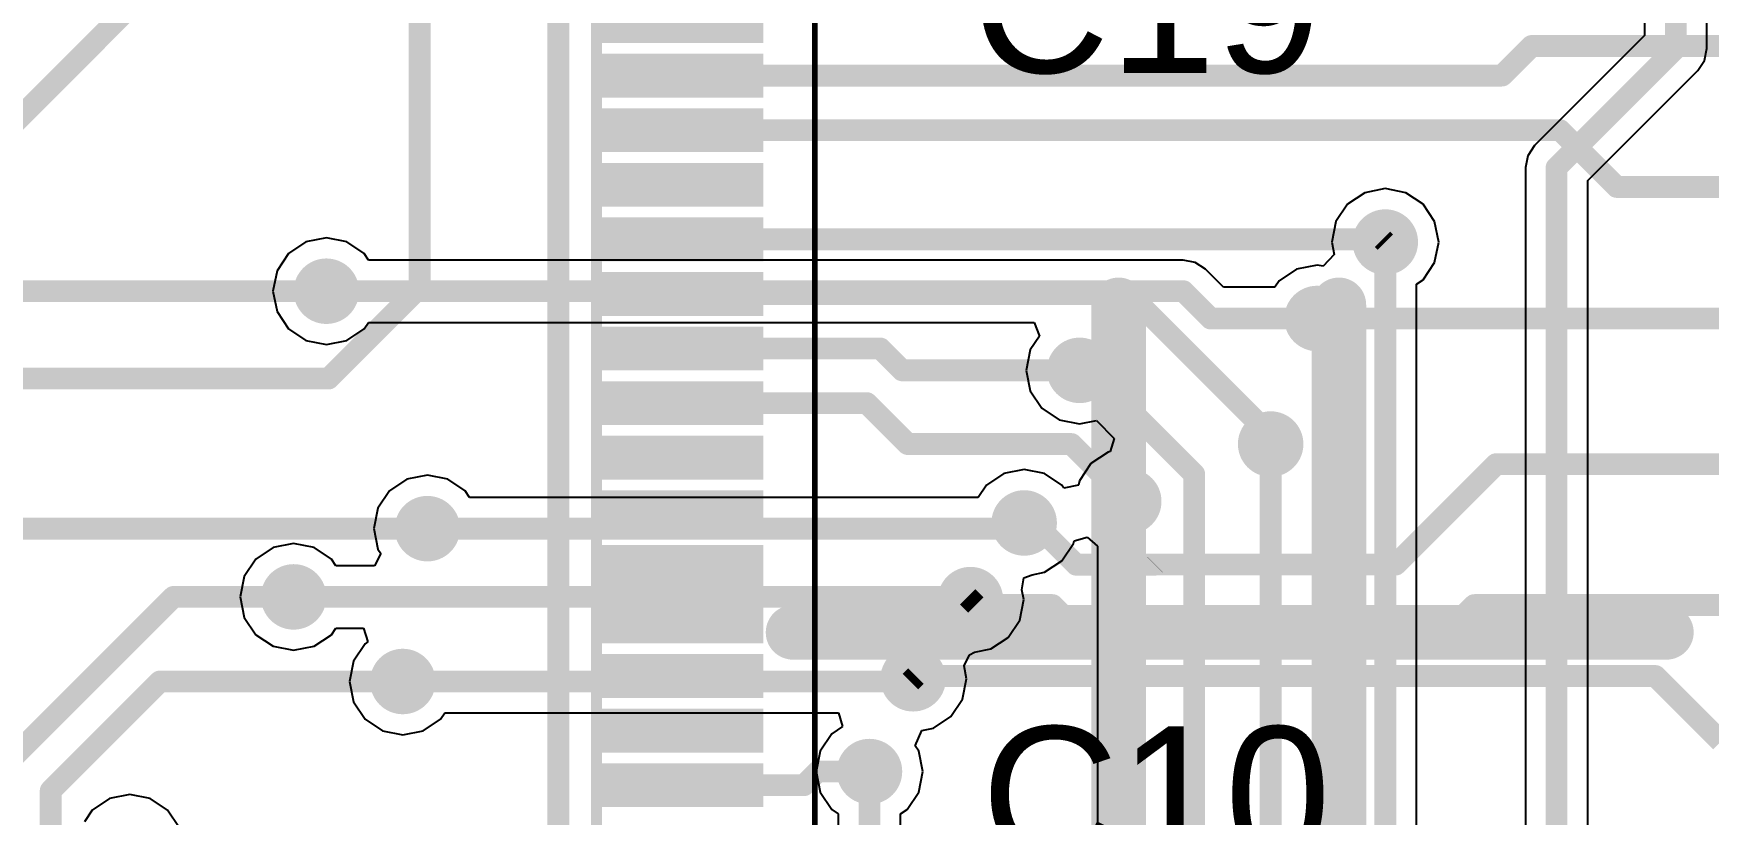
# Model space of a CAD drawing. Header units: inches. Extents: x 0 to 7.57, y 0 to 3.51.
# Drawn here: x 1.498 to 2.102, y 1.588 to 1.87 of the extents above; entities that cross this region are included whole.
import ezdxf

# ---------------------------------------------------------------- set-up
doc = ezdxf.new("R2010")
doc.units = ezdxf.units.IN
doc.header["$MEASUREMENT"] = 0
for name, color, linetype in [('Bottom Courtyard', 56, 'Continuous'), ('Bottom Solder', 6, 'Continuous'), ('L1', 1, 'Continuous'), ('L2', 5, 'Continuous'), ('Top Courtyard', 56, 'Continuous'), ('Top Overlay', 2, 'Continuous'), ('Top Paste', 8, 'Continuous'), ('Top Solder', 216, 'Continuous'), ('Via Holes', 16, 'Continuous')]:
    doc.layers.add(name, color=color, linetype=linetype)
doc.styles.add('Arial', font='', dxfattribs={"height": 0.2})
doc.styles.get('Arial').set_extended_font_data('Arial')

# ---------------------------------------------------------------- blocks, each defined once
blk = doc.blocks.new('STM32U575VI_6')
at = {"layer": 'L1'}
for points in [[(-0.1437008, -0.33368115), (-0.1437008, -0.27561025), (-0.1318898, -0.27561025), (-0.1318898, -0.33368115)], [(-0.1240157, -0.33368115), (-0.1240157, -0.27561025), (-0.1122047, -0.27561025), (-0.1122047, -0.33368115)], [(-0.1043307, -0.33368115), (-0.1043307, -0.27561025), (-0.0925197, -0.27561025), (-0.0925197, -0.33368115)], [(-0.0846457, -0.33368115), (-0.0846457, -0.27561025), (-0.0728347, -0.27561025), (-0.0728347, -0.33368115)], [(-0.0649606, -0.33368115), (-0.0649606, -0.27561025), (-0.0531496, -0.27561025), (-0.0531496, -0.33368115)], [(-0.0452756, -0.33368115), (-0.0452756, -0.27561025), (-0.0334646, -0.27561025), (-0.0334646, -0.33368115)], [(-0.0255905, -0.33368115), (-0.0255905, -0.27561025), (-0.0137795, -0.27561025), (-0.0137795, -0.33368115)], [(-0.005905500000000001, -0.33368115), (-0.005905499999999998, -0.27561025), (0.005905500000000001, -0.27561025), (0.005905499999999998, -0.33368115)], [(0.0137795, -0.33368115), (0.0137795, -0.27561025), (0.0255905, -0.27561025), (0.0255905, -0.33368115)], [(0.0334646, -0.33368115), (0.0334646, -0.27561025), (0.0452756, -0.27561025), (0.0452756, -0.33368115)], [(0.0531496, -0.33368115), (0.0531496, -0.27561025), (0.0649606, -0.27561025), (0.0649606, -0.33368115)], [(0.0728347, -0.33368115), (0.0728347, -0.27561025), (0.0846457, -0.27561025), (0.0846457, -0.33368115)], [(0.0925197, -0.33368115), (0.0925197, -0.27561025), (0.1043307, -0.27561025), (0.1043307, -0.33368115)], [(0.1122047, -0.33368115), (0.1122047, -0.27561025), (0.1240157, -0.27561025), (0.1240157, -0.33368115)], [(0.1318898, -0.33368115), (0.1318898, -0.27561025), (0.1437008, -0.27561025), (0.1437008, -0.33368115)]]:
    blk.add_hatch(color=1, dxfattribs=at).paths.add_polyline_path(points)
at = {"layer": 'Top Paste'}
for points in [[(-0.1437008, -0.33368115), (-0.1437008, -0.27561025), (-0.1318898, -0.27561025), (-0.1318898, -0.33368115)], [(-0.1240157, -0.33368115), (-0.1240157, -0.27561025), (-0.1122047, -0.27561025), (-0.1122047, -0.33368115)], [(-0.1043307, -0.33368115), (-0.1043307, -0.27561025), (-0.0925197, -0.27561025), (-0.0925197, -0.33368115)], [(-0.0846457, -0.33368115), (-0.0846457, -0.27561025), (-0.0728347, -0.27561025), (-0.0728347, -0.33368115)], [(-0.0649606, -0.33368115), (-0.0649606, -0.27561025), (-0.0531496, -0.27561025), (-0.0531496, -0.33368115)], [(-0.0452756, -0.33368115), (-0.0452756, -0.27561025), (-0.0334646, -0.27561025), (-0.0334646, -0.33368115)], [(-0.0255905, -0.33368115), (-0.0255905, -0.27561025), (-0.0137795, -0.27561025), (-0.0137795, -0.33368115)], [(-0.005905500000000001, -0.33368115), (-0.005905499999999998, -0.27561025), (0.005905500000000001, -0.27561025), (0.005905499999999998, -0.33368115)], [(0.0137795, -0.33368115), (0.0137795, -0.27561025), (0.0255905, -0.27561025), (0.0255905, -0.33368115)], [(0.0334646, -0.33368115), (0.0334646, -0.27561025), (0.0452756, -0.27561025), (0.0452756, -0.33368115)], [(0.0531496, -0.33368115), (0.0531496, -0.27561025), (0.0649606, -0.27561025), (0.0649606, -0.33368115)], [(0.0728347, -0.33368115), (0.0728347, -0.27561025), (0.0846457, -0.27561025), (0.0846457, -0.33368115)], [(0.0925197, -0.33368115), (0.0925197, -0.27561025), (0.1043307, -0.27561025), (0.1043307, -0.33368115)], [(0.1122047, -0.33368115), (0.1122047, -0.27561025), (0.1240157, -0.27561025), (0.1240157, -0.33368115)], [(0.1318898, -0.33368115), (0.1318898, -0.27561025), (0.1437008, -0.27561025), (0.1437008, -0.33368115)]]:
    blk.add_hatch(color=8, dxfattribs=at).paths.add_polyline_path(points)
at = {"layer": 'Top Solder'}
for points in [[(-0.1457008, -0.33568115), (-0.1457008, -0.27361025), (-0.1298898, -0.27361025), (-0.1298898, -0.33568115)], [(-0.1260157, -0.33568115), (-0.1260157, -0.27361025), (-0.1102047, -0.27361025), (-0.1102047, -0.33568115)], [(-0.1063307, -0.33568115), (-0.1063307, -0.27361025), (-0.0905197, -0.27361025), (-0.0905197, -0.33568115)], [(-0.0866457, -0.33568115), (-0.0866457, -0.27361025), (-0.0708347, -0.27361025), (-0.0708347, -0.33568115)], [(-0.0669606, -0.33568115), (-0.0669606, -0.27361025), (-0.0511496, -0.27361025), (-0.0511496, -0.33568115)], [(-0.0472756, -0.33568115), (-0.0472756, -0.27361025), (-0.0314646, -0.27361025), (-0.0314646, -0.33568115)], [(-0.0275905, -0.33568115), (-0.0275905, -0.27361025), (-0.0117795, -0.27361025), (-0.0117795, -0.33568115)], [(-0.007905500000000001, -0.33568115), (-0.0079055, -0.27361025), (0.007905500000000001, -0.27361025), (0.0079055, -0.33568115)], [(0.0117795, -0.33568115), (0.0117795, -0.27361025), (0.0275905, -0.27361025), (0.0275905, -0.33568115)], [(0.0314646, -0.33568115), (0.0314646, -0.27361025), (0.0472756, -0.27361025), (0.0472756, -0.33568115)], [(0.0511496, -0.33568115), (0.0511496, -0.27361025), (0.0669606, -0.27361025), (0.0669606, -0.33568115)], [(0.0708347, -0.33568115), (0.0708347, -0.27361025), (0.0866457, -0.27361025), (0.0866457, -0.33568115)], [(0.0905197, -0.33568115), (0.0905197, -0.27361025), (0.1063307, -0.27361025), (0.1063307, -0.33568115)], [(0.1102047, -0.33568115), (0.1102047, -0.27361025), (0.1260157, -0.27361025), (0.1260157, -0.33568115)], [(0.1298898, -0.33568115), (0.1298898, -0.27361025), (0.1457008, -0.27361025), (0.1457008, -0.33568115)]]:
    blk.add_hatch(color=216, dxfattribs=at).paths.add_polyline_path(points)
at = {"layer": 'Top Courtyard'}
for points in [[(-0.2755906, -0.2755906, 0.003937, 0.003937, 0), (0.2755906, -0.2755906, 0.003937, 0.003937, 0)], [(-0.3543307, -0.3543307, 0.0019685, 0.0019685, 0), (0.3543307, -0.3543307, 0.0019685, 0.0019685, 0)]]:
    blk.add_lwpolyline(points, format="xyseb", dxfattribs=at)
at = {"layer": 'Top Overlay'}
blk.add_lwpolyline([(-0.261811, -0.261811, 0.007874, 0.007874, 0), (0.261811, -0.261811, 0.007874, 0.007874, 0)], format="xyseb", dxfattribs=at)
blk = doc.blocks.new('FMC_160LCD_V2_B_46')
at = {"layer": 'Bottom Courtyard'}
for points in [[(0.000688, 0.1181134, 0.019685, 0.019685, 0), (0.000688, 3.2e-06, 0.019685, 0.019685, 0)], [(0, 0, 0.019685, 0.019685, 0), (-0.1181102, 0, 0.019685, 0.019685, 0)], [(0.1181102, 0, 0.019685, 0.019685, 0), (0, 0, 0.019685, 0.019685, 0)], [(0.000688, 3.2e-06, 0.019685, 0.019685, 0), (0.000688, -0.118107, 0.019685, 0.019685, 0)]]:
    blk.add_lwpolyline(points, format="xyseb", dxfattribs=at)
for points in [[(-0.1230314, 0, 0.0098425, 0.0098425, 1), (-0.113189, 0, 0.0098425, 0.0098425, 1)], [(-0.0049212, 0, 0.0098425, 0.0098425, 1), (0.0049212, 0, 0.0098425, 0.0098425, 1)], [(-0.0049212, 0, 0.0098425, 0.0098425, 1), (0.0049212, 0, 0.0098425, 0.0098425, 1)], [(-0.0042332, 3.2e-06, 0.0098425, 0.0098425, 1), (0.0056092, 3.2e-06, 0.0098425, 0.0098425, 1)], [(-0.0042332, 3.2e-06, 0.0098425, 0.0098425, 1), (0.0056092, 3.2e-06, 0.0098425, 0.0098425, 1)], [(0.113189, 0, 0.0098425, 0.0098425, 1), (0.1230314, 0, 0.0098425, 0.0098425, 1)], [(-0.0042332, -0.118107, 0.0098425, 0.0098425, 1), (0.0056092, -0.118107, 0.0098425, 0.0098425, 1)]]:
    blk.add_lwpolyline(points, format="xyseb", close=True, dxfattribs=at)
blk = doc.blocks.new('BACKLIGHT_B_52')
at = {"layer": 'Bottom Courtyard'}
for points in [[(0, 0.1181102, 0.019685, 0.019685, 0), (0, 0, 0.019685, 0.019685, 0)], [(0, -3.2e-06, 0.019685, 0.019685, 0), (-0.1181102, -3.2e-06, 0.019685, 0.019685, 0)], [(0, 0, 0.019685, 0.019685, 0), (0, -0.1181102, 0.019685, 0.019685, 0)], [(0.1181102, -3.2e-06, 0.019685, 0.019685, 0), (0, -3.2e-06, 0.019685, 0.019685, 0)]]:
    blk.add_lwpolyline(points, format="xyseb", dxfattribs=at)
for points in [[(-0.1230314, -3.2e-06, 0.0098425, 0.0098425, 1), (-0.113189, -3.2e-06, 0.0098425, 0.0098425, 1)], [(-0.0049212, 0, 0.0098425, 0.0098425, 1), (0.0049212, 0, 0.0098425, 0.0098425, 1)], [(-0.0049212, 0, 0.0098425, 0.0098425, 1), (0.0049212, 0, 0.0098425, 0.0098425, 1)], [(-0.0049212, -3.2e-06, 0.0098425, 0.0098425, 1), (0.0049212, -3.2e-06, 0.0098425, 0.0098425, 1)], [(-0.0049212, -3.2e-06, 0.0098425, 0.0098425, 1), (0.0049212, -3.2e-06, 0.0098425, 0.0098425, 1)], [(0.113189, -3.2e-06, 0.0098425, 0.0098425, 1), (0.1230314, -3.2e-06, 0.0098425, 0.0098425, 1)], [(-0.0049212, -0.1181102, 0.0098425, 0.0098425, 1), (0.0049212, -0.1181102, 0.0098425, 0.0098425, 1)]]:
    blk.add_lwpolyline(points, format="xyseb", close=True, dxfattribs=at)

msp = doc.modelspace()

# ---------------------------------------------------------------- hatches: boundary and pattern name
at = {"layer": 'Bottom Solder'}
h = msp.add_hatch(color=6, dxfattribs=at)
edge = h.paths.add_edge_path()
edge.add_arc((1.9852362, 1.7942913), 0.0099055, 0, 360)
h = msp.add_hatch(color=6, dxfattribs=at)
edge = h.paths.add_edge_path()
edge.add_arc((1.6033465, 1.7765748), 0.0099055, 0, 360)
h = msp.add_hatch(color=6, dxfattribs=at)
edge = h.paths.add_edge_path()
edge.add_arc((1.9606299, 1.7667323), 0.0099055, 0, 360)
h = msp.add_hatch(color=6, dxfattribs=at)
edge = h.paths.add_edge_path()
edge.add_arc((1.875, 1.7480315), 0.0099055, 0, 360)
h = msp.add_hatch(color=6, dxfattribs=at)
edge = h.paths.add_edge_path()
edge.add_arc((1.9438976, 1.7214567), 0.0099055, 0, 360)
h = msp.add_hatch(color=6, dxfattribs=at)
edge = h.paths.add_edge_path()
edge.add_arc((1.8927165, 1.7007874), 0.0099055, 0, 360)
h = msp.add_hatch(color=6, dxfattribs=at)
edge = h.paths.add_edge_path()
edge.add_arc((1.6397638, 1.6909449), 0.0099055, 0, 360)
h = msp.add_hatch(color=6, dxfattribs=at)
edge = h.paths.add_edge_path()
edge.add_arc((1.855, 1.693), 0.0099055, 0, 360)
h = msp.add_hatch(color=6, dxfattribs=at)
edge = h.paths.add_edge_path()
edge.add_arc((1.5915354, 1.6663386), 0.0099055, 0, 360)
h = msp.add_hatch(color=6, dxfattribs=at)
edge = h.paths.add_edge_path()
edge.add_arc((1.8356299, 1.6653543), 0.0099055, 0, 360)
h = msp.add_hatch(color=6, dxfattribs=at)
edge = h.paths.add_edge_path()
edge.add_arc((1.6309055, 1.6358268), 0.0099055, 0, 360)
h = msp.add_hatch(color=6, dxfattribs=at)
edge = h.paths.add_edge_path()
edge.add_arc((1.8149606, 1.636811), 0.0099055, 0, 360)
h = msp.add_hatch(color=6, dxfattribs=at)
edge = h.paths.add_edge_path()
edge.add_arc((1.7992126, 1.6033465), 0.0099055, 0, 360)
at = {"layer": 'L1'}
h = msp.add_hatch(color=1, dxfattribs=at)
edge = h.paths.add_edge_path()
edge.add_arc((1.9852362, 1.7942913), 0.011811, 0, 360)
h = msp.add_hatch(color=1, dxfattribs=at)
edge = h.paths.add_edge_path()
edge.add_arc((1.6033465, 1.7765748), 0.011811, 0, 360)
h = msp.add_hatch(color=1, dxfattribs=at)
edge = h.paths.add_edge_path()
edge.add_arc((1.9606299, 1.7667323), 0.011811, 0, 360)
h = msp.add_hatch(color=1, dxfattribs=at)
edge = h.paths.add_edge_path()
edge.add_arc((1.875, 1.7480315), 0.011811, 0, 360)
h = msp.add_hatch(color=1, dxfattribs=at)
edge = h.paths.add_edge_path()
edge.add_arc((1.9438976, 1.7214567), 0.011811, 0, 360)
h = msp.add_hatch(color=1, dxfattribs=at)
edge = h.paths.add_edge_path()
edge.add_arc((1.8927165, 1.7007874), 0.011811, 0, 360)
h = msp.add_hatch(color=1, dxfattribs=at)
edge = h.paths.add_edge_path()
edge.add_arc((1.855, 1.693), 0.011811, 0, 360)
h = msp.add_hatch(color=1, dxfattribs=at)
edge = h.paths.add_edge_path()
edge.add_arc((1.6397638, 1.6909449), 0.011811, 0, 360)
h = msp.add_hatch(color=1, dxfattribs=at)
edge = h.paths.add_edge_path()
edge.add_arc((1.5915354, 1.6663386), 0.011811, 0, 360)
h = msp.add_hatch(color=1, dxfattribs=at)
edge = h.paths.add_edge_path()
edge.add_arc((1.8356299, 1.6653543), 0.011811, 0, 360)
h = msp.add_hatch(color=1, dxfattribs=at)
edge = h.paths.add_edge_path()
edge.add_arc((1.6309055, 1.6358268), 0.011811, 0, 360)
h = msp.add_hatch(color=1, dxfattribs=at)
edge = h.paths.add_edge_path()
edge.add_arc((1.8149606, 1.636811), 0.011811, 0, 360)
h = msp.add_hatch(color=1, dxfattribs=at)
edge = h.paths.add_edge_path()
edge.add_arc((1.7992126, 1.6033465), 0.011811, 0, 360)
at = {"layer": 'L2'}
h = msp.add_hatch(color=5, dxfattribs=at)
edge = h.paths.add_edge_path()
edge.add_arc((1.9852362, 1.7942913), 0.011811, 0, 360)
h = msp.add_hatch(color=5, dxfattribs=at)
edge = h.paths.add_edge_path()
edge.add_arc((1.6033465, 1.7765748), 0.011811, 0, 360)
h = msp.add_hatch(color=5, dxfattribs=at)
edge = h.paths.add_edge_path()
edge.add_arc((1.9606299, 1.7667323), 0.011811, 0, 360)
h = msp.add_hatch(color=5, dxfattribs=at)
edge = h.paths.add_edge_path()
edge.add_arc((1.875, 1.7480315), 0.011811, 0, 360)
h = msp.add_hatch(color=5, dxfattribs=at)
edge = h.paths.add_edge_path()
edge.add_arc((1.9438976, 1.7214567), 0.011811, 0, 360)
h = msp.add_hatch(color=5, dxfattribs=at)
edge = h.paths.add_edge_path()
edge.add_arc((1.8927165, 1.7007874), 0.011811, 0, 360)
h = msp.add_hatch(color=5, dxfattribs=at)
edge = h.paths.add_edge_path()
edge.add_arc((1.855, 1.693), 0.011811, 0, 360)
h = msp.add_hatch(color=5, dxfattribs=at)
edge = h.paths.add_edge_path()
edge.add_arc((1.6397638, 1.6909449), 0.011811, 0, 360)
h = msp.add_hatch(color=5, dxfattribs=at)
edge = h.paths.add_edge_path()
edge.add_arc((1.5915354, 1.6663386), 0.011811, 0, 360)
h = msp.add_hatch(color=5, dxfattribs=at)
edge = h.paths.add_edge_path()
edge.add_arc((1.8356299, 1.6653543), 0.011811, 0, 360)
h = msp.add_hatch(color=5, dxfattribs=at)
edge = h.paths.add_edge_path()
edge.add_arc((1.6309055, 1.6358268), 0.011811, 0, 360)
h = msp.add_hatch(color=5, dxfattribs=at)
edge = h.paths.add_edge_path()
edge.add_arc((1.8149606, 1.636811), 0.011811, 0, 360)
h = msp.add_hatch(color=5, dxfattribs=at)
edge = h.paths.add_edge_path()
edge.add_arc((1.7992126, 1.6033465), 0.011811, 0, 360)
at = {"layer": 'Top Solder'}
h = msp.add_hatch(color=216, dxfattribs=at)
edge = h.paths.add_edge_path()
edge.add_arc((1.9852362, 1.7942913), 0.0099055, 0, 360)
h = msp.add_hatch(color=216, dxfattribs=at)
edge = h.paths.add_edge_path()
edge.add_arc((1.6033465, 1.7765748), 0.0099055, 0, 360)
h = msp.add_hatch(color=216, dxfattribs=at)
edge = h.paths.add_edge_path()
edge.add_arc((1.9606299, 1.7667323), 0.0099055, 0, 360)
h = msp.add_hatch(color=216, dxfattribs=at)
edge = h.paths.add_edge_path()
edge.add_arc((1.875, 1.7480315), 0.0099055, 0, 360)
h = msp.add_hatch(color=216, dxfattribs=at)
edge = h.paths.add_edge_path()
edge.add_arc((1.9438976, 1.7214567), 0.0099055, 0, 360)
h = msp.add_hatch(color=216, dxfattribs=at)
edge = h.paths.add_edge_path()
edge.add_arc((1.8927165, 1.7007874), 0.0099055, 0, 360)
h = msp.add_hatch(color=216, dxfattribs=at)
edge = h.paths.add_edge_path()
edge.add_arc((1.6397638, 1.6909449), 0.0099055, 0, 360)
h = msp.add_hatch(color=216, dxfattribs=at)
edge = h.paths.add_edge_path()
edge.add_arc((1.855, 1.693), 0.0099055, 0, 360)
h = msp.add_hatch(color=216, dxfattribs=at)
edge = h.paths.add_edge_path()
edge.add_arc((1.5915354, 1.6663386), 0.0099055, 0, 360)
h = msp.add_hatch(color=216, dxfattribs=at)
edge = h.paths.add_edge_path()
edge.add_arc((1.8356299, 1.6653543), 0.0099055, 0, 360)
h = msp.add_hatch(color=216, dxfattribs=at)
edge = h.paths.add_edge_path()
edge.add_arc((1.6309055, 1.6358268), 0.0099055, 0, 360)
h = msp.add_hatch(color=216, dxfattribs=at)
edge = h.paths.add_edge_path()
edge.add_arc((1.8149606, 1.636811), 0.0099055, 0, 360)
h = msp.add_hatch(color=216, dxfattribs=at)
edge = h.paths.add_edge_path()
edge.add_arc((1.7992126, 1.6033465), 0.0099055, 0, 360)
at = {"layer": 'Via Holes'}
h = msp.add_hatch(color=7, dxfattribs=at)
edge = h.paths.add_edge_path()
edge.add_arc((1.9852362, 1.7942913), 0.0059055, 0, 360)
h = msp.add_hatch(color=7, dxfattribs=at)
edge = h.paths.add_edge_path()
edge.add_arc((1.6033465, 1.7765748), 0.0059055, 0, 360)
h = msp.add_hatch(color=7, dxfattribs=at)
edge = h.paths.add_edge_path()
edge.add_arc((1.9606299, 1.7667323), 0.0059055, 0, 360)
h = msp.add_hatch(color=7, dxfattribs=at)
edge = h.paths.add_edge_path()
edge.add_arc((1.875, 1.7480315), 0.0059055, 0, 360)
h = msp.add_hatch(color=7, dxfattribs=at)
edge = h.paths.add_edge_path()
edge.add_arc((1.9438976, 1.7214567), 0.0059055, 0, 360)
h = msp.add_hatch(color=7, dxfattribs=at)
edge = h.paths.add_edge_path()
edge.add_arc((1.8927165, 1.7007874), 0.0059055, 0, 360)
h = msp.add_hatch(color=7, dxfattribs=at)
edge = h.paths.add_edge_path()
edge.add_arc((1.855, 1.693), 0.0059055, 0, 360)
h = msp.add_hatch(color=7, dxfattribs=at)
edge = h.paths.add_edge_path()
edge.add_arc((1.6397638, 1.6909449), 0.0059055, 0, 360)
h = msp.add_hatch(color=7, dxfattribs=at)
edge = h.paths.add_edge_path()
edge.add_arc((1.5915354, 1.6663386), 0.0059055, 0, 360)
h = msp.add_hatch(color=7, dxfattribs=at)
edge = h.paths.add_edge_path()
edge.add_arc((1.8356299, 1.6653543), 0.0059055, 0, 360)
h = msp.add_hatch(color=7, dxfattribs=at)
edge = h.paths.add_edge_path()
edge.add_arc((1.6309055, 1.6358268), 0.0059055, 0, 360)
h = msp.add_hatch(color=7, dxfattribs=at)
edge = h.paths.add_edge_path()
edge.add_arc((1.8149606, 1.636811), 0.0059055, 0, 360)
h = msp.add_hatch(color=7, dxfattribs=at)
edge = h.paths.add_edge_path()
edge.add_arc((1.7992126, 1.6033465), 0.0059055, 0, 360)

# ---------------------------------------------------------------- linework, layer by layer
at = {"layer": 'L1'}
for points in [[(1.4606299, 1.8070866, 0.007874, 0.007874, 0), (1.613189, 1.9596457, 0.007874, 0.007874, 0)], [(1.637, 1.7779353, 0.007874, 0.007874, 0), (1.637, 1.939, 0.007874, 0.007874, 0)], [(2.0273322, 1.8543306, 0.007874, 0.007874, 0), (2.0380016, 1.865, 0.007874, 0.007874, 0)], [(2.0380016, 1.865, 0.007874, 0.007874, 0), (2.283, 1.865, 0.007874, 0.007874, 0)], [(1.7298425, 1.8543306, 0.007874, 0.007874, 0), (2.0273322, 1.8543306, 0.007874, 0.007874, 0)], [(1.7298425, 1.8346456, 0.007874, 0.007874, 0), (2.0482284, 1.8346456, 0.007874, 0.007874, 0)], [(2.0482284, 1.8346456, 0.007874, 0.007874, 0), (2.0687008, 1.8141732, 0.007874, 0.007874, 0)], [(2.0687008, 1.8141732, 0.007874, 0.007874, 0), (2.1653543, 1.8141732, 0.007874, 0.007874, 0)], [(1.7298425, 1.7952755, 0.007874, 0.007874, 0), (1.984252, 1.7952755, 0.007874, 0.007874, 0)], [(1.984252, 1.7952755, 0.007874, 0.007874, 0), (1.9852362, 1.7942913, 0.007874, 0.007874, 0)], [(1.3307086, 1.7765748, 0.007874, 0.007874, 0), (1.6033465, 1.7765748, 0.007874, 0.007874, 0)], [(1.6041434, 1.7450787, 0.007874, 0.007874, 0), (1.637, 1.7779353, 0.007874, 0.007874, 0)], [(1.7298425, 1.7755905, 0.007874, 0.007874, 0), (1.8928273, 1.7755905, 0.007874, 0.007874, 0)], [(1.8928273, 1.7755905, 0.007874, 0.007874, 0), (1.9438976, 1.7245202, 0.007874, 0.007874, 0)], [(1.9606299, 1.7667323, 0.007874, 0.007874, 0), (2.5324803, 1.7667323, 0.007874, 0.007874, 0)], [(1.7298425, 1.7559054, 0.007874, 0.007874, 0), (1.8031502, 1.7559054, 0.007874, 0.007874, 0)], [(1.8031502, 1.7559054, 0.007874, 0.007874, 0), (1.8110241, 1.7480315, 0.007874, 0.007874, 0)], [(1.8110241, 1.7480315, 0.007874, 0.007874, 0), (1.875, 1.7480315, 0.007874, 0.007874, 0)], [(1.3294156, 1.7450787, 0.007874, 0.007874, 0), (1.6041434, 1.7450787, 0.007874, 0.007874, 0)], [(1.7298425, 1.7362204, 0.007874, 0.007874, 0), (1.7982295, 1.7362204, 0.007874, 0.007874, 0)], [(1.7982295, 1.7362204, 0.007874, 0.007874, 0), (1.8129932, 1.7214567, 0.007874, 0.007874, 0)], [(1.9438976, 1.7214567, 0.007874, 0.007874, 0), (1.9438976, 1.7245202, 0.007874, 0.007874, 0)], [(1.8129932, 1.7214567, 0.007874, 0.007874, 0), (1.8720472, 1.7214567, 0.007874, 0.007874, 0)], [(1.8720472, 1.7214567, 0.007874, 0.007874, 0), (1.8927165, 1.7007874, 0.007874, 0.007874, 0)], [(1.989, 1.678, 0.007874, 0.007874, 0), (2.0251732, 1.7141732, 0.007874, 0.007874, 0)], [(2.0251732, 1.7141732, 0.007874, 0.007874, 0), (2.1653543, 1.7141732, 0.007874, 0.007874, 0)], [(1.4905243, 1.6909449, 0.007874, 0.007874, 0), (1.6397638, 1.6909449, 0.007874, 0.007874, 0)], [(1.855, 1.693, 0.007874, 0.007874, 0), (1.858707, 1.693, 0.007874, 0.007874, 0)], [(1.858707, 1.693, 0.007874, 0.007874, 0), (1.8737542, 1.6779528, 0.007874, 0.007874, 0)], [(1.8737542, 1.6779528, 0.007874, 0.007874, 0), (1.9021749, 1.6779528, 0.007874, 0.007874, 0)], [(1.9021749, 1.6779528, 0.007874, 0.007874, 0), (1.9022221, 1.678, 0.007874, 0.007874, 0)], [(1.9022221, 1.678, 0.007874, 0.007874, 0), (1.989, 1.678, 0.007874, 0.007874, 0)], [(1.4842519, 1.6023622, 0.007874, 0.007874, 0), (1.5482283, 1.6663386, 0.007874, 0.007874, 0)], [(1.5482283, 1.6663386, 0.007874, 0.007874, 0), (1.5915354, 1.6663386, 0.007874, 0.007874, 0)], [(1.8356299, 1.6653543, 0.007874, 0.007874, 0), (1.8375984, 1.6633858, 0.007874, 0.007874, 0)], [(1.8375984, 1.6633858, 0.007874, 0.007874, 0), (1.8652156, 1.6633858, 0.007874, 0.007874, 0)], [(1.8652156, 1.6633858, 0.007874, 0.007874, 0), (1.8706014, 1.658, 0.007874, 0.007874, 0)], [(2.0119639, 1.658, 0.007874, 0.007874, 0), (2.0173497, 1.6633858, 0.007874, 0.007874, 0)], [(2.0173497, 1.6633858, 0.007874, 0.007874, 0), (2.2372047, 1.6633858, 0.007874, 0.007874, 0)], [(1.8706014, 1.658, 0.007874, 0.007874, 0), (2.0119639, 1.658, 0.007874, 0.007874, 0)], [(1.503937, 1.5964567, 0.007874, 0.007874, 0), (1.5433071, 1.6358268, 0.007874, 0.007874, 0)], [(1.5433071, 1.6358268, 0.007874, 0.007874, 0), (1.6269685, 1.6358268, 0.007874, 0.007874, 0)], [(1.6269685, 1.6387795, 0.007874, 0.007874, 0), (1.6299212, 1.6358268, 0.007874, 0.007874, 0)], [(1.6299212, 1.6358268, 0.007874, 0.007874, 0), (1.6309055, 1.6358268, 0.007874, 0.007874, 0)], [(1.8149606, 1.636811, 0.007874, 0.007874, 0), (1.8159449, 1.6377953, 0.007874, 0.007874, 0)], [(1.8159449, 1.6377953, 0.007874, 0.007874, 0), (2.0826772, 1.6377953, 0.007874, 0.007874, 0)], [(2.0826772, 1.6377953, 0.007874, 0.007874, 0), (2.1062993, 1.6141732, 0.007874, 0.007874, 0)], [(1.7755906, 1.5984252, 0.007874, 0.007874, 0), (1.7805119, 1.6033465, 0.007874, 0.007874, 0)], [(1.7805119, 1.6033465, 0.007874, 0.007874, 0), (1.7992126, 1.6033465, 0.007874, 0.007874, 0)], [(1.7298425, 1.5984251, 0.007874, 0.007874, 0), (1.7298426, 1.5984252, 0.007874, 0.007874, 0)], [(1.7298426, 1.5984252, 0.007874, 0.007874, 0), (1.7755906, 1.5984252, 0.007874, 0.007874, 0)], [(1.503937, 1.4315747, 0.007874, 0.007874, 0), (1.503937, 1.5964567, 0.007874, 0.007874, 0)]]:
    msp.add_lwpolyline(points, format="xyseb", dxfattribs=at)
for points in [[(2.0360331, 1.865, 0.003937, 0.003937, 1), (2.0399701, 1.865, 0.003937, 0.003937, 1)], [(2.0360331, 1.865, 0.003937, 0.003937, 1), (2.0399701, 1.865, 0.003937, 0.003937, 1)], [(1.727874, 1.8543306, 0.003937, 0.003937, 1), (1.731811, 1.8543306, 0.003937, 0.003937, 1)], [(2.0253637, 1.8543306, 0.003937, 0.003937, 1), (2.0293007, 1.8543306, 0.003937, 0.003937, 1)], [(2.0253637, 1.8543306, 0.003937, 0.003937, 1), (2.0293007, 1.8543306, 0.003937, 0.003937, 1)], [(1.727874, 1.8346456, 0.003937, 0.003937, 1), (1.731811, 1.8346456, 0.003937, 0.003937, 1)], [(2.0462599, 1.8346456, 0.003937, 0.003937, 1), (2.0501969, 1.8346456, 0.003937, 0.003937, 1)], [(2.0462599, 1.8346456, 0.003937, 0.003937, 1), (2.0501969, 1.8346456, 0.003937, 0.003937, 1)], [(2.0667323, 1.8141732, 0.003937, 0.003937, 1), (2.0706693, 1.8141732, 0.003937, 0.003937, 1)], [(2.0667323, 1.8141732, 0.003937, 0.003937, 1), (2.0706693, 1.8141732, 0.003937, 0.003937, 1)], [(1.727874, 1.7952755, 0.003937, 0.003937, 1), (1.731811, 1.7952755, 0.003937, 0.003937, 1)], [(1.9822835, 1.7952755, 0.003937, 0.003937, 1), (1.9862205, 1.7952755, 0.003937, 0.003937, 1)], [(1.9822835, 1.7952755, 0.003937, 0.003937, 1), (1.9862205, 1.7952755, 0.003937, 0.003937, 1)], [(1.9832677, 1.7942913, 0.003937, 0.003937, 1), (1.9872047, 1.7942913, 0.003937, 0.003937, 1)], [(1.601378, 1.7765748, 0.003937, 0.003937, 1), (1.605315, 1.7765748, 0.003937, 0.003937, 1)], [(1.6350315, 1.7779353, 0.003937, 0.003937, 1), (1.6389685, 1.7779353, 0.003937, 0.003937, 1)], [(1.6350315, 1.7779353, 0.003937, 0.003937, 1), (1.6389685, 1.7779353, 0.003937, 0.003937, 1)], [(1.727874, 1.7755905, 0.003937, 0.003937, 1), (1.731811, 1.7755905, 0.003937, 0.003937, 1)], [(1.8908588, 1.7755905, 0.003937, 0.003937, 1), (1.8947958, 1.7755905, 0.003937, 0.003937, 1)], [(1.8908588, 1.7755905, 0.003937, 0.003937, 1), (1.8947958, 1.7755905, 0.003937, 0.003937, 1)], [(1.9586614, 1.7667323, 0.003937, 0.003937, 1), (1.9625984, 1.7667323, 0.003937, 0.003937, 1)], [(1.727874, 1.7559054, 0.003937, 0.003937, 1), (1.731811, 1.7559054, 0.003937, 0.003937, 1)], [(1.8011817, 1.7559054, 0.003937, 0.003937, 1), (1.8051187, 1.7559054, 0.003937, 0.003937, 1)], [(1.8011817, 1.7559054, 0.003937, 0.003937, 1), (1.8051187, 1.7559054, 0.003937, 0.003937, 1)], [(1.8090556, 1.7480315, 0.003937, 0.003937, 1), (1.8129926, 1.7480315, 0.003937, 0.003937, 1)], [(1.8090556, 1.7480315, 0.003937, 0.003937, 1), (1.8129926, 1.7480315, 0.003937, 0.003937, 1)], [(1.8730315, 1.7480315, 0.003937, 0.003937, 1), (1.8769685, 1.7480315, 0.003937, 0.003937, 1)], [(1.6021749, 1.7450787, 0.003937, 0.003937, 1), (1.6061119, 1.7450787, 0.003937, 0.003937, 1)], [(1.6021749, 1.7450787, 0.003937, 0.003937, 1), (1.6061119, 1.7450787, 0.003937, 0.003937, 1)], [(1.727874, 1.7362204, 0.003937, 0.003937, 1), (1.731811, 1.7362204, 0.003937, 0.003937, 1)], [(1.796261, 1.7362204, 0.003937, 0.003937, 1), (1.800198, 1.7362204, 0.003937, 0.003937, 1)], [(1.796261, 1.7362204, 0.003937, 0.003937, 1), (1.800198, 1.7362204, 0.003937, 0.003937, 1)], [(1.9419291, 1.7245202, 0.003937, 0.003937, 1), (1.9458661, 1.7245202, 0.003937, 0.003937, 1)], [(1.9419291, 1.7245202, 0.003937, 0.003937, 1), (1.9458661, 1.7245202, 0.003937, 0.003937, 1)], [(1.8110247, 1.7214567, 0.003937, 0.003937, 1), (1.8149617, 1.7214567, 0.003937, 0.003937, 1)], [(1.8110247, 1.7214567, 0.003937, 0.003937, 1), (1.8149617, 1.7214567, 0.003937, 0.003937, 1)], [(1.8700787, 1.7214567, 0.003937, 0.003937, 1), (1.8740157, 1.7214567, 0.003937, 0.003937, 1)], [(1.8700787, 1.7214567, 0.003937, 0.003937, 1), (1.8740157, 1.7214567, 0.003937, 0.003937, 1)], [(1.9419291, 1.7214567, 0.003937, 0.003937, 1), (1.9458661, 1.7214567, 0.003937, 0.003937, 1)], [(2.0232047, 1.7141732, 0.003937, 0.003937, 1), (2.0271417, 1.7141732, 0.003937, 0.003937, 1)], [(2.0232047, 1.7141732, 0.003937, 0.003937, 1), (2.0271417, 1.7141732, 0.003937, 0.003937, 1)], [(1.890748, 1.7007874, 0.003937, 0.003937, 1), (1.894685, 1.7007874, 0.003937, 0.003937, 1)], [(1.6377953, 1.6909449, 0.003937, 0.003937, 1), (1.6417323, 1.6909449, 0.003937, 0.003937, 1)], [(1.8530315, 1.693, 0.003937, 0.003937, 1), (1.8569685, 1.693, 0.003937, 0.003937, 1)], [(1.8567385, 1.693, 0.003937, 0.003937, 1), (1.8606755, 1.693, 0.003937, 0.003937, 1)], [(1.8567385, 1.693, 0.003937, 0.003937, 1), (1.8606755, 1.693, 0.003937, 0.003937, 1)], [(1.8717857, 1.6779528, 0.003937, 0.003937, 1), (1.8757227, 1.6779528, 0.003937, 0.003937, 1)], [(1.8717857, 1.6779528, 0.003937, 0.003937, 1), (1.8757227, 1.6779528, 0.003937, 0.003937, 1)], [(1.9002064, 1.6779528, 0.003937, 0.003937, 1), (1.9041434, 1.6779528, 0.003937, 0.003937, 1)], [(1.9002064, 1.6779528, 0.003937, 0.003937, 1), (1.9041434, 1.6779528, 0.003937, 0.003937, 1)], [(1.9002536, 1.678, 0.003937, 0.003937, 1), (1.9041906, 1.678, 0.003937, 0.003937, 1)], [(1.9002536, 1.678, 0.003937, 0.003937, 1), (1.9041906, 1.678, 0.003937, 0.003937, 1)], [(1.9870315, 1.678, 0.003937, 0.003937, 1), (1.9909685, 1.678, 0.003937, 0.003937, 1)], [(1.9870315, 1.678, 0.003937, 0.003937, 1), (1.9909685, 1.678, 0.003937, 0.003937, 1)], [(1.5462598, 1.6663386, 0.003937, 0.003937, 1), (1.5501968, 1.6663386, 0.003937, 0.003937, 1)], [(1.5462598, 1.6663386, 0.003937, 0.003937, 1), (1.5501968, 1.6663386, 0.003937, 0.003937, 1)], [(1.5895669, 1.6663386, 0.003937, 0.003937, 1), (1.5935039, 1.6663386, 0.003937, 0.003937, 1)], [(1.8336614, 1.6653543, 0.003937, 0.003937, 1), (1.8375984, 1.6653543, 0.003937, 0.003937, 1)], [(1.8356299, 1.6633858, 0.003937, 0.003937, 1), (1.8395669, 1.6633858, 0.003937, 0.003937, 1)], [(1.8356299, 1.6633858, 0.003937, 0.003937, 1), (1.8395669, 1.6633858, 0.003937, 0.003937, 1)], [(1.8632471, 1.6633858, 0.003937, 0.003937, 1), (1.8671841, 1.6633858, 0.003937, 0.003937, 1)], [(1.8632471, 1.6633858, 0.003937, 0.003937, 1), (1.8671841, 1.6633858, 0.003937, 0.003937, 1)], [(2.0153812, 1.6633858, 0.003937, 0.003937, 1), (2.0193182, 1.6633858, 0.003937, 0.003937, 1)], [(2.0153812, 1.6633858, 0.003937, 0.003937, 1), (2.0193182, 1.6633858, 0.003937, 0.003937, 1)], [(1.8686329, 1.658, 0.003937, 0.003937, 1), (1.8725699, 1.658, 0.003937, 0.003937, 1)], [(1.8686329, 1.658, 0.003937, 0.003937, 1), (1.8725699, 1.658, 0.003937, 0.003937, 1)], [(2.0099954, 1.658, 0.003937, 0.003937, 1), (2.0139324, 1.658, 0.003937, 0.003937, 1)], [(2.0099954, 1.658, 0.003937, 0.003937, 1), (2.0139324, 1.658, 0.003937, 0.003937, 1)], [(1.5413386, 1.6358268, 0.003937, 0.003937, 1), (1.5452756, 1.6358268, 0.003937, 0.003937, 1)], [(1.5413386, 1.6358268, 0.003937, 0.003937, 1), (1.5452756, 1.6358268, 0.003937, 0.003937, 1)], [(1.625, 1.6387795, 0.003937, 0.003937, 1), (1.628937, 1.6387795, 0.003937, 0.003937, 1)], [(1.625, 1.6358268, 0.003937, 0.003937, 1), (1.628937, 1.6358268, 0.003937, 0.003937, 1)], [(1.6279527, 1.6358268, 0.003937, 0.003937, 1), (1.6318897, 1.6358268, 0.003937, 0.003937, 1)], [(1.6279527, 1.6358268, 0.003937, 0.003937, 1), (1.6318897, 1.6358268, 0.003937, 0.003937, 1)], [(1.628937, 1.6358268, 0.003937, 0.003937, 1), (1.632874, 1.6358268, 0.003937, 0.003937, 1)], [(1.8129921, 1.636811, 0.003937, 0.003937, 1), (1.8169291, 1.636811, 0.003937, 0.003937, 1)], [(1.8139764, 1.6377953, 0.003937, 0.003937, 1), (1.8179134, 1.6377953, 0.003937, 0.003937, 1)], [(1.8139764, 1.6377953, 0.003937, 0.003937, 1), (1.8179134, 1.6377953, 0.003937, 0.003937, 1)], [(2.0807087, 1.6377953, 0.003937, 0.003937, 1), (2.0846457, 1.6377953, 0.003937, 0.003937, 1)], [(2.0807087, 1.6377953, 0.003937, 0.003937, 1), (2.0846457, 1.6377953, 0.003937, 0.003937, 1)], [(1.7785434, 1.6033465, 0.003937, 0.003937, 1), (1.7824804, 1.6033465, 0.003937, 0.003937, 1)], [(1.7785434, 1.6033465, 0.003937, 0.003937, 1), (1.7824804, 1.6033465, 0.003937, 0.003937, 1)], [(1.7972441, 1.6033465, 0.003937, 0.003937, 1), (1.8011811, 1.6033465, 0.003937, 0.003937, 1)], [(1.727874, 1.5984251, 0.003937, 0.003937, 1), (1.731811, 1.5984251, 0.003937, 0.003937, 1)], [(1.7278741, 1.5984252, 0.003937, 0.003937, 1), (1.7318111, 1.5984252, 0.003937, 0.003937, 1)], [(1.7278741, 1.5984252, 0.003937, 0.003937, 1), (1.7318111, 1.5984252, 0.003937, 0.003937, 1)], [(1.7736221, 1.5984252, 0.003937, 0.003937, 1), (1.7775591, 1.5984252, 0.003937, 0.003937, 1)], [(1.7736221, 1.5984252, 0.003937, 0.003937, 1), (1.7775591, 1.5984252, 0.003937, 0.003937, 1)], [(1.5019685, 1.5964567, 0.003937, 0.003937, 1), (1.5059055, 1.5964567, 0.003937, 0.003937, 1)], [(1.5019685, 1.5964567, 0.003937, 0.003937, 1), (1.5059055, 1.5964567, 0.003937, 0.003937, 1)]]:
    msp.add_lwpolyline(points, format="xyseb", close=True, dxfattribs=at)
at = {"layer": 'L2'}
for p, q in [((2.0787604, 2.3637909), (2.0787604, 1.8687863)), ((2.1012396, 1.8641307), (2.1012396, 2.363175)), ((2.0787604, 1.8687863), (2.0390524, 1.8290783)), ((2.100384, 1.8598295), (2.1012396, 1.8641307)), ((2.0582396, 1.8164751), (2.0979476, 1.8561831)), ((2.0979476, 1.8561831), (2.100384, 1.8598295)), ((2.036616, 1.8254319), (2.0357604, 1.8211307)), ((2.0390524, 1.8290783), (2.036616, 1.8254319)), ((2.0357604, 1.8211307), (2.0357604, 1.5037431)), ((1.9852362, 1.8135591), (1.9778627, 1.8120924)), ((1.9926097, 1.8120924), (1.9852362, 1.8135591)), ((2.0582396, 1.5261127), (2.0582396, 1.8164751)), ((1.9716118, 1.8079157), (1.9674351, 1.8016648)), ((1.9778627, 1.8120924), (1.9716118, 1.8079157)), ((1.9988606, 1.8079157), (1.9926097, 1.8120924)), ((2.0030373, 1.8016648), (1.9988606, 1.8079157)), ((1.9674351, 1.8016648), (1.9659684, 1.7942913)), ((2.004504, 1.7942913), (2.0030373, 1.8016648)), ((1.595973, 1.7943759), (1.5897221, 1.7901992)), ((1.6033465, 1.7958426), (1.595973, 1.7943759)), ((1.61072, 1.7943759), (1.6033465, 1.7958426)), ((1.6169709, 1.7901992), (1.61072, 1.7943759)), ((1.9659684, 1.7942913), (1.9668497, 1.7898609)), ((2.0030373, 1.7869178), (2.004504, 1.7942913)), ((1.5897221, 1.7901992), (1.5855454, 1.7839483)), ((1.6185644, 1.7878144), (1.6169709, 1.7901992)), ((1.9668497, 1.7898609), (1.962778, 1.7855728)), ((1.5855454, 1.7839483), (1.5840787, 1.7765748)), ((1.9124016, 1.7878144), (1.6185644, 1.7878144)), ((1.9167028, 1.7869588), (1.9124016, 1.7878144)), ((1.9203492, 1.7845224), (1.9167028, 1.7869588)), ((1.9268997, 1.7779719), (1.9203492, 1.7845224)), ((1.9532564, 1.7845334), (1.9470055, 1.7803567)), ((1.9606299, 1.7860001), (1.9532564, 1.7845334)), ((1.962778, 1.7855728), (1.9606299, 1.7860001)), ((1.9988606, 1.7806669), (2.0030373, 1.7869178)), ((1.5840787, 1.7765748), (1.5855454, 1.7692013)), ((1.945412, 1.7779719), (1.9268997, 1.7779719)), ((1.9470055, 1.7803567), (1.945412, 1.7779719)), ((1.9964758, 1.7790734), (1.9988606, 1.7806669)), ((1.9964758, 1.5255366), (1.9964758, 1.7790734)), ((1.5855454, 1.7692013), (1.5897221, 1.7629504)), ((1.6169709, 1.7629504), (1.6185644, 1.7653352)), ((1.6185644, 1.7653352), (1.8585673, 1.7653352)), ((1.8585673, 1.7653352), (1.8604931, 1.7603352)), ((1.5897221, 1.7629504), (1.595973, 1.7587737)), ((1.595973, 1.7587737), (1.6033465, 1.757307)), ((1.6033465, 1.757307), (1.61072, 1.7587737)), ((1.61072, 1.7587737), (1.6169709, 1.7629504)), ((1.8604931, 1.7603352), (1.8571989, 1.755405)), ((1.8571989, 1.755405), (1.8557322, 1.7480315)), ((1.8557322, 1.7480315), (1.8571989, 1.740658)), ((1.8571989, 1.740658), (1.8613756, 1.7344071)), ((1.8613756, 1.7344071), (1.8676265, 1.7302304)), ((1.8676265, 1.7302304), (1.875, 1.7287637)), ((1.875, 1.7287637), (1.8810484, 1.7299668)), ((1.8810484, 1.7299668), (1.8875013, 1.7235139)), ((1.8875013, 1.7235139), (1.8860499, 1.7187291)), ((1.885343, 1.7185885), (1.8790921, 1.7144118)), ((1.8860499, 1.7187291), (1.885343, 1.7185885)), ((1.6397638, 1.7102127), (1.6323903, 1.708746)), ((1.6471373, 1.708746), (1.6397638, 1.7102127)), ((1.8476265, 1.7108011), (1.8413756, 1.7066244)), ((1.855, 1.7122678), (1.8476265, 1.7108011)), ((1.8623735, 1.7108011), (1.855, 1.7122678)), ((1.8686244, 1.7066244), (1.8623735, 1.7108011)), ((1.8790921, 1.7144118), (1.8749154, 1.7081609)), ((1.6261394, 1.7045693), (1.6219627, 1.6983184)), ((1.6323903, 1.708746), (1.6261394, 1.7045693)), ((1.6533882, 1.7045693), (1.6471373, 1.708746)), ((1.6549817, 1.7021845), (1.6533882, 1.7045693)), ((1.8413756, 1.7066244), (1.838409, 1.7021845)), ((1.8693082, 1.705601), (1.8686244, 1.7066244)), ((1.8746162, 1.7066568), (1.8693082, 1.705601)), ((1.8749154, 1.7081609), (1.8746162, 1.7066568)), ((1.6219627, 1.6983184), (1.620496, 1.6909449)), ((1.838409, 1.7021845), (1.6549817, 1.7021845)), ((1.5915354, 1.6856064), (1.5841619, 1.6841397)), ((1.5989089, 1.6841397), (1.5915354, 1.6856064)), ((1.620496, 1.6909449), (1.6219627, 1.6835714)), ((1.8686244, 1.6793756), (1.8728011, 1.6856265)), ((1.8728011, 1.6856265), (1.872997, 1.6866115)), ((1.872997, 1.6866115), (1.8776669, 1.6878511)), ((1.8776669, 1.6878511), (1.8814769, 1.684681)), ((1.577911, 1.679963), (1.5737343, 1.6737121)), ((1.5841619, 1.6841397), (1.577911, 1.679963)), ((1.6051598, 1.679963), (1.5989089, 1.6841397)), ((1.6067533, 1.6775782), (1.6051598, 1.679963)), ((1.6230208, 1.6819879), (1.6206638, 1.6775782)), ((1.6219627, 1.6835714), (1.6230208, 1.6819879)), ((1.8623735, 1.6751989), (1.8686244, 1.6793756)), ((1.8814769, 1.684681), (1.8814769, 1.1563721)), ((1.5737343, 1.6737121), (1.5722676, 1.6663386)), ((1.6206638, 1.6775782), (1.6067533, 1.6775782)), ((1.8549223, 1.6732591), (1.8578292, 1.674295)), ((1.8578292, 1.674295), (1.8623735, 1.6751989)), ((1.8541998, 1.6688631), (1.8549223, 1.6732591)), ((1.8548977, 1.6653543), (1.8541998, 1.6688631)), ((1.5722676, 1.6663386), (1.5737343, 1.6589651)), ((1.853431, 1.6579808), (1.8548977, 1.6653543)), ((1.5737343, 1.6589651), (1.577911, 1.6527142)), ((1.8492543, 1.6517299), (1.853431, 1.6579808)), ((1.577911, 1.6527142), (1.5841619, 1.6485375)), ((1.5989089, 1.6485375), (1.6051598, 1.6527142)), ((1.6051598, 1.6527142), (1.6067533, 1.655099)), ((1.6067533, 1.655099), (1.6167338, 1.655099)), ((1.6172811, 1.6494512), (1.6131044, 1.6432003)), ((1.6167338, 1.655099), (1.6182506, 1.650099)), ((1.6182506, 1.650099), (1.6172811, 1.6494512)), ((1.8430034, 1.6475532), (1.8492543, 1.6517299)), ((1.5841619, 1.6485375), (1.5915354, 1.6470708)), ((1.5915354, 1.6470708), (1.5989089, 1.6485375)), ((1.6131044, 1.6432003), (1.6116377, 1.6358268)), ((1.8333055, 1.6414509), (1.8353346, 1.6454974)), ((1.8353346, 1.6454974), (1.8370376, 1.6463665)), ((1.8370376, 1.6463665), (1.8430034, 1.6475532)), ((1.8342284, 1.636811), (1.8333055, 1.6414509)), ((1.6116377, 1.6358268), (1.6131044, 1.6284533)), ((1.8327617, 1.6294375), (1.8342284, 1.636811)), ((1.6131044, 1.6284533), (1.6172811, 1.6222024)), ((1.828585, 1.6231866), (1.8327617, 1.6294375)), ((1.6172811, 1.6222024), (1.623532, 1.6180257)), ((1.638279, 1.6180257), (1.6445299, 1.6222024)), ((1.6445299, 1.6222024), (1.6461234, 1.6245872)), ((1.6461234, 1.6245872), (1.787987, 1.6245872)), ((1.7895037, 1.6195872), (1.7855882, 1.6169709)), ((1.787987, 1.6245872), (1.7895037, 1.6195872)), ((1.8180566, 1.618159), (1.8223341, 1.6190099)), ((1.8223341, 1.6190099), (1.828585, 1.6231866)), ((1.623532, 1.6180257), (1.6309055, 1.616559)), ((1.6309055, 1.616559), (1.638279, 1.6180257)), ((1.7855882, 1.6169709), (1.7814115, 1.61072)), ((1.8156999, 1.6126862), (1.8180566, 1.618159)), ((1.7814115, 1.61072), (1.7799448, 1.6033465)), ((1.8170137, 1.61072), (1.8156999, 1.6126862)), ((1.8184804, 1.6033465), (1.8170137, 1.61072)), ((1.7799448, 1.6033465), (1.7814115, 1.595973)), ((1.8170137, 1.595973), (1.8184804, 1.6033465)), ((1.5324803, 1.5950552), (1.5251068, 1.5935885)), ((1.5398538, 1.5935885), (1.5324803, 1.5950552)), ((1.7814115, 1.595973), (1.7855882, 1.5897221)), ((1.812837, 1.5897221), (1.8170137, 1.595973)), ((1.5188559, 1.5894118), (1.5160681, 1.5852396)), ((1.5251068, 1.5935885), (1.5188559, 1.5894118)), ((1.5461047, 1.5894118), (1.5398538, 1.5935885)), ((1.5502814, 1.5831609), (1.5461047, 1.5894118)), ((1.7855882, 1.5897221), (1.787973, 1.5881286)), ((1.8104522, 1.5881286), (1.812837, 1.5897221)), ((1.787973, 1.5881286), (1.787973, 1.5824115)), ((1.8104522, 1.5777559), (1.8104522, 1.5881286))]:
    msp.add_line(p, q, dxfattribs=at)
for points in [[(2.09, 1.8641307, 0.007874, 0.007874, 0), (2.09, 2.4651181, 0.007874, 0.007874, 0)], [(2.047, 1.8211307, 0.007874, 0.007874, 0), (2.09, 1.8641307, 0.007874, 0.007874, 0)], [(2.047, 1.241, 0.007874, 0.007874, 0), (2.047, 1.8211307, 0.007874, 0.007874, 0)], [(1.9852362, 1.5185946, 0.007874, 0.007874, 0), (1.9852362, 1.7942913, 0.007874, 0.007874, 0)], [(1.6033465, 1.7765748, 0.007874, 0.007874, 0), (1.9124016, 1.7765748, 0.007874, 0.007874, 0)], [(1.9124016, 1.7765748, 0.007874, 0.007874, 0), (1.9222441, 1.7667323, 0.007874, 0.007874, 0)], [(1.9222441, 1.7667323, 0.007874, 0.007874, 0), (1.9606299, 1.7667323, 0.007874, 0.007874, 0)], [(1.875, 1.7480315, 0.007874, 0.007874, 0), (1.8788789, 1.7480315, 0.007874, 0.007874, 0)], [(1.8788789, 1.7480315, 0.007874, 0.007874, 0), (1.9163385, 1.7105719, 0.007874, 0.007874, 0)], [(1.9438976, 1.0178976, 0.007874, 0.007874, 0), (1.9438976, 1.7214567, 0.007874, 0.007874, 0)], [(1.9163385, 1.1023385, 0.007874, 0.007874, 0), (1.9163385, 1.7105719, 0.007874, 0.007874, 0)], [(1.8927165, 1.1517165, 0.007874, 0.007874, 0), (1.8927165, 1.7007874, 0.007874, 0.007874, 0)], [(1.6397638, 1.6909449, 0.007874, 0.007874, 0), (1.8529449, 1.6909449, 0.007874, 0.007874, 0)], [(1.8529449, 1.6909449, 0.007874, 0.007874, 0), (1.855, 1.693, 0.007874, 0.007874, 0)], [(1.5915354, 1.6663386, 0.007874, 0.007874, 0), (1.8346456, 1.6663386, 0.007874, 0.007874, 0)], [(1.8346456, 1.6663386, 0.007874, 0.007874, 0), (1.8356299, 1.6653543, 0.007874, 0.007874, 0)], [(1.6309055, 1.6358268, 0.007874, 0.007874, 0), (1.8139764, 1.6358268, 0.007874, 0.007874, 0)], [(1.8139764, 1.6358268, 0.007874, 0.007874, 0), (1.8149606, 1.636811, 0.007874, 0.007874, 0)], [(1.7992126, 1.5777559, 0.007874, 0.007874, 0), (1.7992126, 1.6033465, 0.007874, 0.007874, 0)]]:
    msp.add_lwpolyline(points, format="xyseb", dxfattribs=at)
for points in [[(2.0880315, 1.8641307, 0.003937, 0.003937, 1), (2.0919685, 1.8641307, 0.003937, 0.003937, 1)], [(2.0880315, 1.8641307, 0.003937, 0.003937, 1), (2.0919685, 1.8641307, 0.003937, 0.003937, 1)], [(2.0450315, 1.8211307, 0.003937, 0.003937, 1), (2.0489685, 1.8211307, 0.003937, 0.003937, 1)], [(2.0450315, 1.8211307, 0.003937, 0.003937, 1), (2.0489685, 1.8211307, 0.003937, 0.003937, 1)], [(1.9832677, 1.7942913, 0.003937, 0.003937, 1), (1.9872047, 1.7942913, 0.003937, 0.003937, 1)], [(1.601378, 1.7765748, 0.003937, 0.003937, 1), (1.605315, 1.7765748, 0.003937, 0.003937, 1)], [(1.9104331, 1.7765748, 0.003937, 0.003937, 1), (1.9143701, 1.7765748, 0.003937, 0.003937, 1)], [(1.9104331, 1.7765748, 0.003937, 0.003937, 1), (1.9143701, 1.7765748, 0.003937, 0.003937, 1)], [(1.9202756, 1.7667323, 0.003937, 0.003937, 1), (1.9242126, 1.7667323, 0.003937, 0.003937, 1)], [(1.9202756, 1.7667323, 0.003937, 0.003937, 1), (1.9242126, 1.7667323, 0.003937, 0.003937, 1)], [(1.9586614, 1.7667323, 0.003937, 0.003937, 1), (1.9625984, 1.7667323, 0.003937, 0.003937, 1)], [(1.8730315, 1.7480315, 0.003937, 0.003937, 1), (1.8769685, 1.7480315, 0.003937, 0.003937, 1)], [(1.8769104, 1.7480315, 0.003937, 0.003937, 1), (1.8808474, 1.7480315, 0.003937, 0.003937, 1)], [(1.8769104, 1.7480315, 0.003937, 0.003937, 1), (1.8808474, 1.7480315, 0.003937, 0.003937, 1)], [(1.9419291, 1.7214567, 0.003937, 0.003937, 1), (1.9458661, 1.7214567, 0.003937, 0.003937, 1)], [(1.91437, 1.7105719, 0.003937, 0.003937, 1), (1.918307, 1.7105719, 0.003937, 0.003937, 1)], [(1.91437, 1.7105719, 0.003937, 0.003937, 1), (1.918307, 1.7105719, 0.003937, 0.003937, 1)], [(1.890748, 1.7007874, 0.003937, 0.003937, 1), (1.894685, 1.7007874, 0.003937, 0.003937, 1)], [(1.6377953, 1.6909449, 0.003937, 0.003937, 1), (1.6417323, 1.6909449, 0.003937, 0.003937, 1)], [(1.8509764, 1.6909449, 0.003937, 0.003937, 1), (1.8549134, 1.6909449, 0.003937, 0.003937, 1)], [(1.8509764, 1.6909449, 0.003937, 0.003937, 1), (1.8549134, 1.6909449, 0.003937, 0.003937, 1)], [(1.8530315, 1.693, 0.003937, 0.003937, 1), (1.8569685, 1.693, 0.003937, 0.003937, 1)], [(1.5895669, 1.6663386, 0.003937, 0.003937, 1), (1.5935039, 1.6663386, 0.003937, 0.003937, 1)], [(1.8326771, 1.6663386, 0.003937, 0.003937, 1), (1.8366141, 1.6663386, 0.003937, 0.003937, 1)], [(1.8326771, 1.6663386, 0.003937, 0.003937, 1), (1.8366141, 1.6663386, 0.003937, 0.003937, 1)], [(1.8336614, 1.6653543, 0.003937, 0.003937, 1), (1.8375984, 1.6653543, 0.003937, 0.003937, 1)], [(1.628937, 1.6358268, 0.003937, 0.003937, 1), (1.632874, 1.6358268, 0.003937, 0.003937, 1)], [(1.8120079, 1.6358268, 0.003937, 0.003937, 1), (1.8159449, 1.6358268, 0.003937, 0.003937, 1)], [(1.8120079, 1.6358268, 0.003937, 0.003937, 1), (1.8159449, 1.6358268, 0.003937, 0.003937, 1)], [(1.8129921, 1.636811, 0.003937, 0.003937, 1), (1.8169291, 1.636811, 0.003937, 0.003937, 1)], [(1.7972441, 1.6033465, 0.003937, 0.003937, 1), (1.8011811, 1.6033465, 0.003937, 0.003937, 1)]]:
    msp.add_lwpolyline(points, format="xyseb", close=True, dxfattribs=at)

# ---------------------------------------------------------------- block references
for name, p, rotation in [('FMC_160LCD_V2_B_46', (1.8897638, 1.6535433), 180), ('BACKLIGHT_B_52', (1.9685039, 1.6535433), 180), ('STM32U575VI_6', (1.4251968, 1.7362204), 90)]:
    msp.add_blockref(name, p, dxfattribs=dict(rotation=rotation))

# ---------------------------------------------------------------- texts
at = {"layer": 'Top Overlay', "style": 'Arial'}
for s, p in [('C19', (1.836142, 1.855323)), ('C10', (1.8395042, 1.5704017))]:
    msp.add_text(s, height=0.0492126, dxfattribs=at).set_placement(p)

doc.saveas('drawing.dxf')
